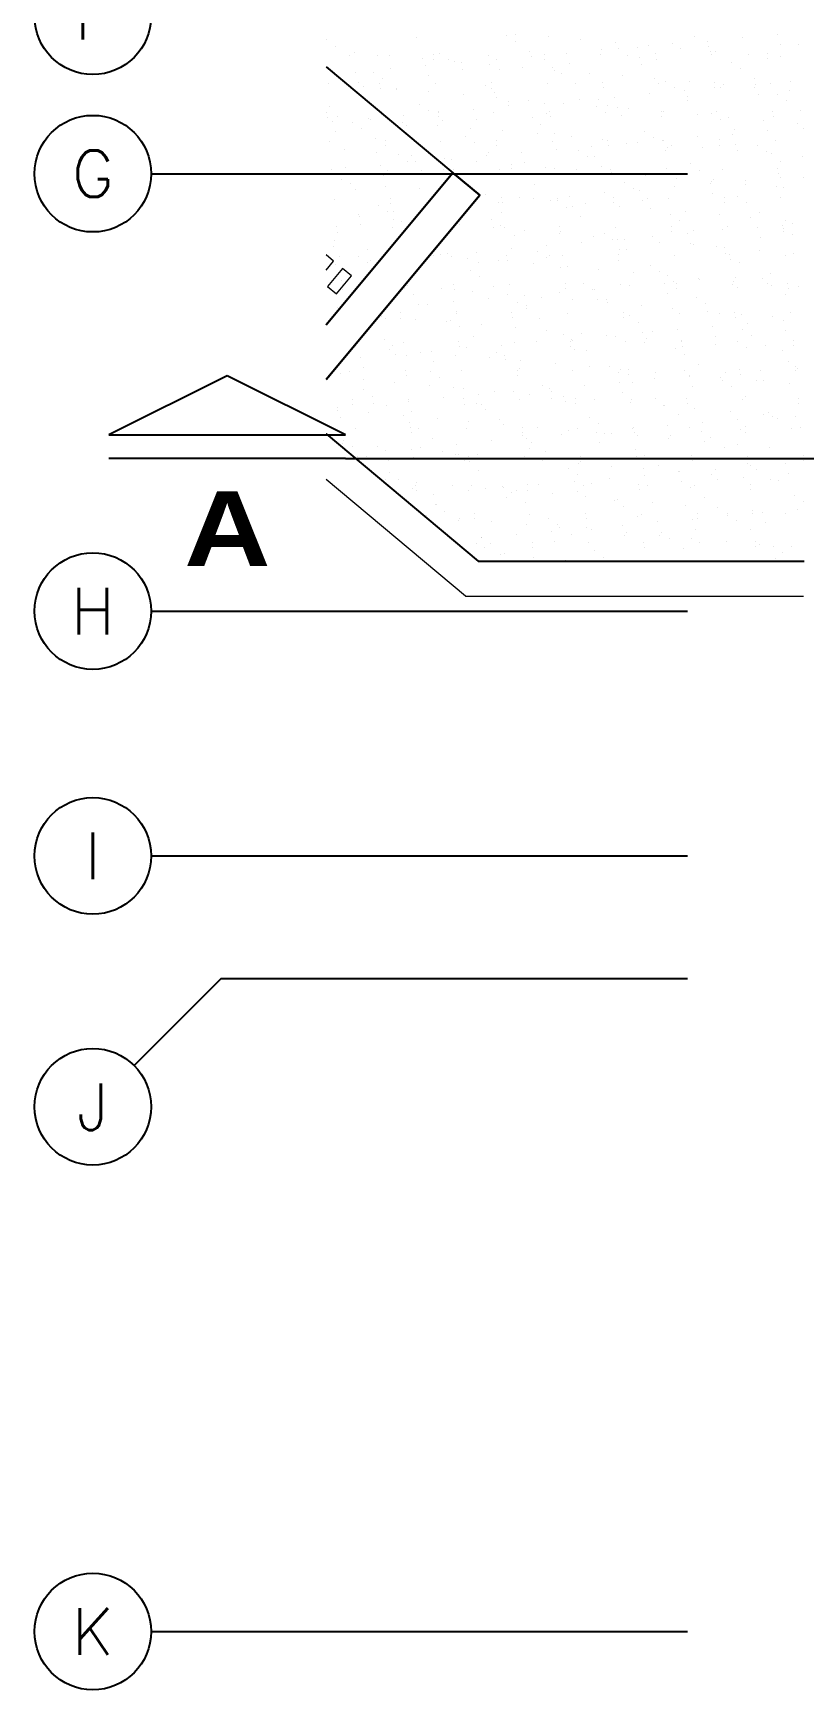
# Model space of a CAD drawing. Header units: millimetres. Extents: x 98 to 155, y -181 to 127.
# Drawn here: x 98.34 to 101.64, y 109.01 to 116.11 of the extents above; entities that cross this region are included whole.
import ezdxf
from ezdxf.enums import TextEntityAlignment as Align
from ezdxf.xclip import XClip

# ---------------------------------------------------------------- set-up
doc = ezdxf.new("R2010")
doc.units = ezdxf.units.MM
doc.header["$LTSCALE"] = 15
doc.header["$XCLIPFRAME"] = 2
for name, pattern in [('ACAD_ISO07W100', [3, 0, -3]), ('CENTER', [2, 1.25, -0.25, 0.25, -0.25]), ('HIDDEN', [0.375, 0.25, -0.125]), ('PHANTOM', [63.5, 31.75, -6.35, 6.35, -6.35, 6.35, -6.35]), ('PHANTOM2', [1.25, 0.625, -0.125, 0.125, -0.125, 0.125, -0.125])]:
    doc.linetypes.add(name, pattern=pattern)
doc.layers.get('0').update_dxf_attribs({"color": 250})
for name, color, linetype in [('A-CORTE', 250, 'CENTER'), ('A-EJES', 250, 'PHANTOM'), ('A-PROYECCIONES', 250, 'HIDDEN'), ('DLP_VERDE', 250, 'Continuous')]:
    doc.layers.add(name, color=color, linetype=linetype)
doc.layers.add('A-MURO ALTO', color=250, linetype='Continuous', lineweight=20)
doc.layers.add('A-MUROS', color=252, linetype='Continuous', lineweight=30)
doc.styles.add('R160-75', font='ariblk.ttf', dxfattribs={"height": 0.6})
doc.styles.add('R80', font='ARIALN.TTF', dxfattribs={"height": 2.03})
doc.styles.add('ROMANS', font='romans.shx', dxfattribs={"width": 0.8})

# ---------------------------------------------------------------- blocks, each defined once
blk = doc.blocks.new('A$C9f73720c')
at = {"layer": 'A-MURO ALTO'}
for p, q in [((29.7224, 138.1033, 0), (30.5589, 138.7456, 0)), ((29.8568, 138.0174, 0), (30.6502, 138.6266, 0)), ((31.1467, 138.3906, 0), (31.1072, 138.3599, 0)), ((31.1072, 138.3599, 0), (31.1685, 138.2809, 0)), ((31.208, 138.3116, 0), (31.1467, 138.3906, 0)), ((31.1862, 138.4213, 0), (31.2475, 138.3423, 0)), ((31.2475, 138.3423, 0), (31.287, 138.3729, 0)), ((31.1685, 138.2809, 0), (31.208, 138.3116, 0)), ((29.7224, 138.1033, 0), (29.4053, 136.6893, 0)), ((29.8568, 138.0174, 0), (29.5516, 136.6565, 0))]:
    blk.add_line(p, q, dxfattribs=at)
at = {"layer": 'A-MUROS'}
for p, q in [((31.3857, 137.6687, 0), (29.7487, 139.8008, 0)), ((29.9178, 139.827, 0), (31.5046, 137.76)), ((31.5046, 137.76, 0), (31.3857, 137.6687))]:
    blk.add_line(p, q, dxfattribs=at)
at = {"layer": 'A-PROYECCIONES'}
blk.add_line((33.8842, 139.5869), (31.5046, 137.76), dxfattribs=at)
at = {"layer": 'DLP_VERDE'}
for p, q in [((30.7692, 138.7179, 0), (31.5046, 137.76, 0)), ((30.6502, 138.6266, 0), (29.8568, 138.0175, 0)), ((31.3857, 137.6687, 0), (30.6502, 138.6266, 0)), ((29.8568, 138.0175, 0), (29.5512, 136.6544, 0)), ((31.5046, 137.76, 0), (31.3857, 137.6687, 0))]:
    blk.add_line(p, q, dxfattribs=at)
at = {"layer": 'DLP_VERDE', "linetype": 'Continuous'}
for p, q in [((30.4272, 138.4514), (30.4272, 138.4514)), ((30.4528, 138.4379), (30.4528, 138.4379)), ((30.4764, 138.4739), (30.4764, 138.4739)), ((30.4872, 138.4694), (30.4872, 138.4694)), ((30.5871, 138.4584), (30.5871, 138.4584)), ((30.6198, 138.4657), (30.6198, 138.4657)), ((30.6315, 138.4603), (30.6315, 138.4603)), ((30.7661, 138.4664), (30.7661, 138.4664)), ((30.399, 138.3886), (30.399, 138.3886)), ((30.407, 138.4247), (30.407, 138.4247)), ((30.526, 138.409), (30.526, 138.409)), ((30.63, 138.3953), (30.63, 138.3953)), ((30.6521, 138.3924), (30.6521, 138.3924)), ((30.77, 138.419), (30.77, 138.419)), ((30.771, 138.3767), (30.771, 138.3767)), ((31.0511, 138.3671), (31.0511, 138.3671)), ((30.2847, 138.3291), (30.2847, 138.3291)), ((30.3092, 138.3063), (30.3092, 138.3063)), ((30.3606, 138.2991), (30.3606, 138.2991)), ((30.405, 138.3011), (30.405, 138.3011)), ((30.4309, 138.3298), (30.4309, 138.3298)), ((30.5792, 138.3368), (30.5792, 138.3368)), ((30.6137, 138.3102), (30.6137, 138.3102)), ((30.6458, 138.3052), (30.6458, 138.3052)), ((30.6802, 138.3367), (30.6802, 138.3367)), ((30.7227, 138.3286), (30.7227, 138.3286)), ((30.7736, 138.3172), (30.7736, 138.3172)), ((30.818, 138.3191), (30.818, 138.3191)), ((30.869, 138.3293), (30.869, 138.3293)), ((31.1201, 138.3308), (31.1201, 138.3308)), ((31.1421, 138.3279), (31.1421, 138.3279)), ((31.1607, 138.3281), (31.1607, 138.3281)), ((31.1866, 138.3352), (31.1866, 138.3352)), ((31.231, 138.3371), (31.231, 138.3371)), ((31.2611, 138.3122), (31.2611, 138.3122)), ((31.307, 138.3287), (31.307, 138.3287)), ((31.3339, 138.3167), (31.3339, 138.3167)), ((31.3651, 138.2985), (31.3651, 138.2985)), ((31.3871, 138.2956), (31.3871, 138.2956)), ((30.2211, 138.2255), (30.2211, 138.2255)), ((30.2748, 138.2748), (30.2748, 138.2748)), ((30.592, 138.2559), (30.592, 138.2559)), ((31.2441, 138.2344), (31.2441, 138.2344)), ((31.5061, 138.28), (31.5061, 138.28)), ((31.5806, 138.2332), (31.5806, 138.2332)), ((31.6101, 138.2663), (31.6101, 138.2663)), ((31.615, 138.2647), (31.615, 138.2647)), ((31.6322, 138.2634), (31.6322, 138.2634)), ((31.7512, 138.2477), (31.7512, 138.2477)), ((31.8552, 138.234), (31.8552, 138.234)), ((31.8772, 138.2311), (31.8772, 138.2311)), ((30.0957, 138.1932), (30.0957, 138.1932)), ((30.2108, 138.2104), (30.2108, 138.2104)), ((30.2329, 138.2075), (30.2329, 138.2075)), ((30.244, 138.2002), (30.244, 138.2002)), ((30.3519, 138.1918), (30.3519, 138.1918)), ((30.3872, 138.151), (30.3872, 138.151)), ((30.3875, 138.192), (30.3875, 138.192)), ((30.4559, 138.1781), (30.4559, 138.1781)), ((30.4779, 138.1752), (30.4779, 138.1752)), ((30.5022, 138.1736), (30.5022, 138.1736)), ((30.5338, 138.1927), (30.5338, 138.1927)), ((30.5471, 138.158), (30.5471, 138.158)), ((30.5915, 138.1599), (30.5915, 138.1599)), ((30.5969, 138.1595), (30.5969, 138.1595)), ((30.6821, 138.1997), (30.6821, 138.1997)), ((30.7009, 138.1458), (30.7009, 138.1458)), ((30.8002, 138.169), (30.8002, 138.169)), ((30.8255, 138.1915), (30.8255, 138.1915)), ((30.8387, 138.1725), (30.8387, 138.1725)), ((30.8731, 138.204), (30.8731, 138.204)), ((30.9601, 138.176), (30.9601, 138.176)), ((30.9718, 138.1922), (30.9718, 138.1922)), ((31.2097, 138.2028), (31.2097, 138.2028)), ((31.2132, 138.1871), (31.2132, 138.1871)), ((31.2636, 138.191), (31.2636, 138.191)), ((31.3731, 138.194), (31.3731, 138.194)), ((31.4098, 138.1916), (31.4098, 138.1916)), ((31.4175, 138.196), (31.4175, 138.196)), ((31.5268, 138.184), (31.5268, 138.184)), ((31.5581, 138.1987), (31.5581, 138.1987)), ((31.6262, 138.2051), (31.6262, 138.2051)), ((31.7016, 138.1904), (31.7016, 138.1904)), ((31.7861, 138.2121), (31.7861, 138.2121)), ((31.8305, 138.214), (31.8305, 138.214)), ((31.8479, 138.1911), (31.8479, 138.1911)), ((31.8978, 138.2143), (31.8978, 138.2143)), ((31.9962, 138.1981), (31.9962, 138.1981)), ((32.1789, 138.1624), (32.1789, 138.1624)), ((30.0969, 138.1117), (30.0969, 138.1117)), ((30.1313, 138.1433), (30.1313, 138.1433)), ((30.1341, 138.1399), (30.1341, 138.1399)), ((30.1785, 138.1419), (30.1785, 138.1419)), ((30.4141, 138.0929), (30.4141, 138.0929)), ((30.4678, 138.1421), (30.4678, 138.1421)), ((30.7229, 138.1429), (30.7229, 138.1429)), ((30.785, 138.1232), (30.785, 138.1232)), ((30.8419, 138.1273), (30.8419, 138.1273)), ((30.9459, 138.1136), (30.9459, 138.1136)), ((30.968, 138.1107), (30.968, 138.1107)), ((31.4371, 138.1017), (31.4371, 138.1017)), ((31.7736, 138.1005), (31.7736, 138.1005)), ((31.808, 138.132), (31.808, 138.132)), ((32.017, 138.0728), (32.017, 138.0728)), ((32.0908, 138.0816), (32.0908, 138.0816)), ((32.1445, 138.1309), (32.1445, 138.1309)), ((29.9327, 138.0068), (29.9327, 138.0068)), ((30.0431, 138.0625), (30.0431, 138.0625)), ((30.0523, 138.0554), (30.0523, 138.0554)), ((30.1986, 138.0561), (30.1986, 138.0561)), ((30.3243, 138.0106), (30.3243, 138.0106)), ((30.3469, 138.0631), (30.3469, 138.0631)), ((30.4903, 138.0549), (30.4903, 138.0549)), ((30.5737, 138.0098), (30.5737, 138.0098)), ((30.6366, 138.0556), (30.6366, 138.0556)), ((30.6608, 138.0094), (30.6608, 138.0094)), ((30.6952, 138.0409), (30.6952, 138.0409)), ((30.7336, 138.0168), (30.7336, 138.0168)), ((30.778, 138.0187), (30.778, 138.0187)), ((30.7849, 138.0626), (30.7849, 138.0626)), ((30.9284, 138.0544), (30.9284, 138.0544)), ((30.9867, 138.0279), (30.9867, 138.0279)), ((31.0317, 138.0398), (31.0317, 138.0398)), ((31.0661, 138.0713), (31.0661, 138.0713)), ((31.0746, 138.0551), (31.0746, 138.0551)), ((31.332, 138.0628), (31.332, 138.0628)), ((31.3489, 138.0209), (31.3489, 138.0209)), ((31.3664, 138.0539), (31.3664, 138.0539)), ((31.3997, 138.0459), (31.3997, 138.0459)), ((31.4026, 138.0701), (31.4026, 138.0701)), ((31.436, 138.0491), (31.436, 138.0491)), ((31.458, 138.0462), (31.458, 138.0462)), ((31.5127, 138.0545), (31.5127, 138.0545)), ((31.5596, 138.0529), (31.5596, 138.0529)), ((31.577, 138.0305), (31.577, 138.0305)), ((31.604, 138.0548), (31.604, 138.0548)), ((31.661, 138.0616), (31.661, 138.0616)), ((31.681, 138.0168), (31.681, 138.0168)), ((31.703, 138.0139), (31.703, 138.0139)), ((31.7198, 138.0513), (31.7198, 138.0513)), ((31.8044, 138.0533), (31.8044, 138.0533)), ((31.8127, 138.0639), (31.8127, 138.0639)), ((31.9507, 138.054), (31.9507, 138.054)), ((31.9726, 138.0709), (31.9726, 138.0709)), ((32.099, 138.061), (32.099, 138.061)), ((29.9076, 137.9807), (29.9076, 137.9807)), ((29.9189, 137.9487), (29.9189, 137.9487)), ((29.952, 137.9827), (29.952, 137.9827)), ((29.9533, 137.9802), (29.9533, 137.9802)), ((30.0367, 137.9932), (30.0367, 137.9932)), ((30.0587, 137.9903), (30.0587, 137.9903)), ((30.1607, 137.9918), (30.1607, 137.9918)), ((30.1777, 137.9746), (30.1777, 137.9746)), ((30.2817, 137.9609), (30.2817, 137.9609)), ((30.2899, 137.979), (30.2899, 137.979)), ((30.3037, 137.958), (30.3037, 137.958)), ((30.3206, 137.9988), (30.3206, 137.9988)), ((30.365, 138.0007), (30.365, 138.0007)), ((30.4227, 137.9423), (30.4227, 137.9423)), ((30.607, 137.9602), (30.607, 137.9602)), ((30.978, 137.9905), (30.978, 137.9905)), ((31.5956, 137.9374), (31.5956, 137.9374)), ((31.63, 137.969), (31.63, 137.969)), ((31.822, 137.9982), (31.822, 137.9982)), ((31.926, 137.9845), (31.926, 137.9845)), ((31.9481, 137.9816), (31.9481, 137.9816)), ((31.9665, 137.9678), (31.9665, 137.9678)), ((32.001, 137.9993), (32.001, 137.9993)), ((32.0671, 137.966), (32.0671, 137.966)), ((29.8634, 137.9195), (29.8634, 137.9195)), ((29.8652, 137.8994), (29.8652, 137.8994)), ((30.0117, 137.9266), (30.0117, 137.9266)), ((30.1551, 137.9183), (30.1551, 137.9183)), ((30.2361, 137.9298), (30.2361, 137.9298)), ((30.3014, 137.919), (30.3014, 137.919)), ((30.4497, 137.926), (30.4497, 137.926)), ((30.5172, 137.8779), (30.5172, 137.8779)), ((30.5267, 137.9286), (30.5267, 137.9286)), ((30.5488, 137.9257), (30.5488, 137.9257)), ((30.5932, 137.9178), (30.5932, 137.9178)), ((30.6678, 137.9101), (30.6678, 137.9101)), ((30.7394, 137.9185), (30.7394, 137.9185)), ((30.7602, 137.8686), (30.7602, 137.8686)), ((30.7718, 137.8964), (30.7718, 137.8964)), ((30.7938, 137.8935), (30.7938, 137.8935)), ((30.8538, 137.8767), (30.8538, 137.8767)), ((30.8877, 137.9255), (30.8877, 137.9255)), ((30.8882, 137.9082), (30.8882, 137.9082)), ((30.9128, 137.8778), (30.9128, 137.8778)), ((30.9201, 137.8756), (30.9201, 137.8756)), ((30.9645, 137.8776), (30.9645, 137.8776)), ((31.0168, 137.8641), (31.0168, 137.8641)), ((31.0312, 137.9173), (31.0312, 137.9173)), ((31.0388, 137.8612), (31.0388, 137.8612)), ((31.1732, 137.8867), (31.1732, 137.8867)), ((31.1775, 137.9179), (31.1775, 137.9179)), ((31.4692, 137.9168), (31.4692, 137.9168)), ((31.5419, 137.8882), (31.5419, 137.8882)), ((31.5862, 137.9047), (31.5862, 137.9047)), ((31.6155, 137.9174), (31.6155, 137.9174)), ((31.7461, 137.9117), (31.7461, 137.9117)), ((31.7638, 137.9245), (31.7638, 137.9245)), ((31.7905, 137.9136), (31.7905, 137.9136)), ((31.9073, 137.9162), (31.9073, 137.9162)), ((31.9128, 137.9186), (31.9128, 137.9186)), ((31.9992, 137.9227), (31.9992, 137.9227)), ((32.0535, 137.9169), (32.0535, 137.9169)), ((29.9342, 137.8326), (29.9342, 137.8326)), ((30.0941, 137.8396), (30.0941, 137.8396)), ((30.1119, 137.816), (30.1119, 137.816)), ((30.1145, 137.7895), (30.1145, 137.7895)), ((30.1385, 137.8415), (30.1385, 137.8415)), ((30.1463, 137.8475), (30.1463, 137.8475)), ((30.3472, 137.8506), (30.3472, 137.8506)), ((30.4291, 137.7971), (30.4291, 137.7971)), ((30.4828, 137.8463), (30.4828, 137.8463)), ((30.5071, 137.8576), (30.5071, 137.8576)), ((30.5515, 137.8595), (30.5515, 137.8595)), ((30.5525, 137.7889), (30.5525, 137.7889)), ((30.8, 137.8275), (30.8, 137.8275)), ((31.1578, 137.8456), (31.1578, 137.8456)), ((31.1709, 137.8578), (31.1709, 137.8578)), ((31.5068, 137.7996), (31.5068, 137.7996)), ((31.5289, 137.7967), (31.5289, 137.7967)), ((31.7886, 137.8047), (31.7886, 137.8047)), ((31.823, 137.8363), (31.823, 137.8363)), ((29.8199, 137.7818), (29.8199, 137.7818)), ((29.8625, 137.776), (29.8625, 137.776)), ((29.8845, 137.7731), (29.8845, 137.7731)), ((29.9662, 137.7824), (29.9662, 137.7824)), ((30.0035, 137.7574), (30.0035, 137.7574)), ((30.0582, 137.7667), (30.0582, 137.7667)), ((30.1075, 137.7437), (30.1075, 137.7437)), ((30.1296, 137.7408), (30.1296, 137.7408)), ((30.2486, 137.7251), (30.2486, 137.7251)), ((30.258, 137.7812), (30.258, 137.7812)), ((30.4042, 137.7819), (30.4042, 137.7819)), ((30.696, 137.7807), (30.696, 137.7807)), ((30.7102, 137.7452), (30.7102, 137.7452)), ((30.738, 137.7184), (30.738, 137.7184)), ((30.8423, 137.7814), (30.8423, 137.7814)), ((30.9467, 137.7275), (30.9467, 137.7275)), ((30.9906, 137.7884), (30.9906, 137.7884)), ((31.0467, 137.744), (31.0467, 137.744)), ((31.0811, 137.7755), (31.0811, 137.7755)), ((31.1066, 137.7345), (31.1066, 137.7345)), ((31.134, 137.7802), (31.134, 137.7802)), ((31.151, 137.7364), (31.151, 137.7364)), ((31.2803, 137.7808), (31.2803, 137.7808)), ((31.5196, 137.7525), (31.5196, 137.7525)), ((31.564, 137.7544), (31.564, 137.7544)), ((31.5721, 137.7796), (31.5721, 137.7796)), ((31.6479, 137.781), (31.6479, 137.781)), ((31.7183, 137.7803), (31.7183, 137.7803)), ((31.7348, 137.7555), (31.7348, 137.7555)), ((31.7519, 137.7673), (31.7519, 137.7673)), ((31.7727, 137.7635), (31.7727, 137.7635)), ((31.7739, 137.7644), (31.7739, 137.7644)), ((31.8666, 137.7873), (31.8666, 137.7873)), ((31.8929, 137.7488), (31.8929, 137.7488)), ((31.9326, 137.7705), (31.9326, 137.7705)), ((31.977, 137.7725), (31.977, 137.7725)), ((31.9969, 137.7351), (31.9969, 137.7351)), ((32.0101, 137.7791), (32.0101, 137.7791)), ((32.0189, 137.7322), (32.0189, 137.7322)), ((32.1058, 137.7859), (32.1058, 137.7859)), ((29.7793, 137.6529), (29.7793, 137.6529)), ((29.8676, 137.6804), (29.8676, 137.6804)), ((29.912, 137.6823), (29.912, 137.6823)), ((29.934, 137.6529), (29.934, 137.6529)), ((29.9684, 137.6844), (29.9684, 137.6844)), ((30.1207, 137.6914), (30.1207, 137.6914)), ((30.2173, 137.6524), (30.2173, 137.6524)), ((30.2806, 137.6984), (30.2806, 137.6984)), ((30.3049, 137.6833), (30.3049, 137.6833)), ((30.325, 137.7003), (30.325, 137.7003)), ((30.3393, 137.7148), (30.3393, 137.7148)), ((30.3526, 137.7114), (30.3526, 137.7114)), ((30.3746, 137.7085), (30.3746, 137.7085)), ((30.4936, 137.6929), (30.4936, 137.6929)), ((30.5337, 137.7094), (30.5337, 137.7094)), ((30.5976, 137.6792), (30.5976, 137.6792)), ((30.6196, 137.6763), (30.6196, 137.6763)), ((30.6221, 137.6644), (30.6221, 137.6644)), ((30.6554, 137.6518), (30.6554, 137.6518)), ((30.6758, 137.7136), (30.6758, 137.7136)), ((30.6936, 137.7164), (30.6936, 137.7164)), ((30.7386, 137.6606), (30.7386, 137.6606)), ((30.8426, 137.6469), (30.8426, 137.6469)), ((30.993, 137.6948), (30.993, 137.6948)), ((31.0934, 137.6513), (31.0934, 137.6513)), ((31.5314, 137.6508), (31.5314, 137.6508)), ((31.6451, 137.6732), (31.6451, 137.6732)), ((31.9695, 137.6502), (31.9695, 137.6502)), ((31.9816, 137.6721), (31.9816, 137.6721)), ((32.016, 137.7036), (32.016, 137.7036)), ((29.8802, 137.6037), (29.8802, 137.6037)), ((29.9228, 137.6447), (29.9228, 137.6447)), ((30.0691, 137.6453), (30.0691, 137.6453)), ((30.2511, 137.634), (30.2511, 137.634)), ((30.3608, 137.6441), (30.3608, 137.6441)), ((30.5071, 137.6448), (30.5071, 137.6448)), ((30.5323, 137.5821), (30.5323, 137.5821)), ((30.7988, 137.6436), (30.7988, 137.6436)), ((30.8647, 137.644), (30.8647, 137.644)), ((30.8688, 137.581), (30.8688, 137.581)), ((30.9032, 137.6125), (30.9032, 137.6125)), ((30.9245, 137.5772), (30.9245, 137.5772)), ((30.9451, 137.6443), (30.9451, 137.6443)), ((30.9836, 137.6284), (30.9836, 137.6284)), ((31.0877, 137.6147), (31.0877, 137.6147)), ((31.1097, 137.6118), (31.1097, 137.6118)), ((31.1332, 137.5863), (31.1332, 137.5863)), ((31.2287, 137.5961), (31.2287, 137.5961)), ((31.2369, 137.6431), (31.2369, 137.6431)), ((31.2397, 137.6113), (31.2397, 137.6113)), ((31.2741, 137.6429), (31.2741, 137.6429)), ((31.2931, 137.5933), (31.2931, 137.5933)), ((31.3327, 137.5824), (31.3327, 137.5824)), ((31.3375, 137.5952), (31.3375, 137.5952)), ((31.3547, 137.5795), (31.3547, 137.5795)), ((31.3832, 137.6437), (31.3832, 137.6437)), ((31.5462, 137.6043), (31.5462, 137.6043)), ((31.5569, 137.5924), (31.5569, 137.5924)), ((31.6106, 137.6417), (31.6106, 137.6417)), ((31.6749, 137.6425), (31.6749, 137.6425)), ((31.7061, 137.6113), (31.7061, 137.6113)), ((31.7505, 137.6133), (31.7505, 137.6133)), ((31.8212, 137.6432), (31.8212, 137.6432)), ((31.9278, 137.6228), (31.9278, 137.6228)), ((31.9592, 137.6224), (31.9592, 137.6224)), ((29.7904, 137.5214), (29.7904, 137.5214)), ((29.8294, 137.5402), (29.8294, 137.5402)), ((29.8821, 137.5158), (29.8821, 137.5158)), ((29.8942, 137.5322), (29.8942, 137.5322)), ((29.9334, 137.5265), (29.9334, 137.5265)), ((29.9554, 137.5236), (29.9554, 137.5236)), ((30.0256, 137.5075), (30.0256, 137.5075)), ((30.0541, 137.5392), (30.0541, 137.5392)), ((30.0744, 137.5079), (30.0744, 137.5079)), ((30.0985, 137.5411), (30.0985, 137.5411)), ((30.1269, 137.5202), (30.1269, 137.5202)), ((30.1613, 137.5518), (30.1613, 137.5518)), ((30.1719, 137.5082), (30.1719, 137.5082)), ((30.3072, 137.5502), (30.3072, 137.5502)), ((30.3202, 137.5153), (30.3202, 137.5153)), ((30.4636, 137.507), (30.4636, 137.507)), ((30.4671, 137.5572), (30.4671, 137.5572)), ((30.4979, 137.5506), (30.4979, 137.5506)), ((30.5115, 137.5592), (30.5115, 137.5592)), ((30.6099, 137.5077), (30.6099, 137.5077)), ((30.7202, 137.5683), (30.7202, 137.5683)), ((30.7582, 137.5147), (30.7582, 137.5147)), ((30.815, 137.5317), (30.815, 137.5317)), ((30.8801, 137.5752), (30.8801, 137.5752)), ((30.9017, 137.5065), (30.9017, 137.5065)), ((31.048, 137.5072), (31.048, 137.5072)), ((31.186, 137.5621), (31.186, 137.5621)), ((31.1962, 137.5142), (31.1962, 137.5142)), ((31.3397, 137.506), (31.3397, 137.506)), ((31.4671, 137.5102), (31.4671, 137.5102)), ((31.4737, 137.5638), (31.4737, 137.5638)), ((31.486, 137.5066), (31.486, 137.5066)), ((31.5777, 137.5501), (31.5777, 137.5501)), ((31.5997, 137.5472), (31.5997, 137.5472)), ((31.6343, 137.5137), (31.6343, 137.5137)), ((31.7187, 137.5316), (31.7187, 137.5316)), ((31.7777, 137.5054), (31.7777, 137.5054)), ((31.8036, 137.509), (31.8036, 137.509)), ((31.8227, 137.5179), (31.8227, 137.5179)), ((31.838, 137.5405), (31.838, 137.5405)), ((31.8448, 137.515), (31.8448, 137.515)), ((31.924, 137.5061), (31.924, 137.5061)), ((29.756, 137.4899), (29.756, 137.4899)), ((30.0732, 137.471), (30.0732, 137.471)), ((30.1784, 137.4942), (30.1784, 137.4942)), ((30.2004, 137.4913), (30.2004, 137.4913)), ((30.3194, 137.4757), (30.3194, 137.4757)), ((30.4234, 137.462), (30.4234, 137.462)), ((30.4441, 137.5013), (30.4441, 137.5013)), ((30.4455, 137.4591), (30.4455, 137.4591)), ((30.5645, 137.4434), (30.5645, 137.4434)), ((30.7252, 137.4494), (30.7252, 137.4494)), ((31.0618, 137.4483), (31.0618, 137.4483)), ((31.0666, 137.4341), (31.0666, 137.4341)), ((31.0962, 137.4798), (31.0962, 137.4798)), ((31.111, 137.436), (31.111, 137.436)), ((31.3197, 137.4451), (31.3197, 137.4451)), ((31.4327, 137.4786), (31.4327, 137.4786)), ((31.4796, 137.4521), (31.4796, 137.4521)), ((31.524, 137.454), (31.524, 137.454)), ((31.7327, 137.4632), (31.7327, 137.4632)), ((31.7499, 137.4597), (31.7499, 137.4597)), ((31.8926, 137.4701), (31.8926, 137.4701)), ((31.937, 137.4721), (31.937, 137.4721)), ((31.9638, 137.4993), (31.9638, 137.4993)), ((29.8276, 137.38), (29.8276, 137.38)), ((29.8367, 137.3716), (29.8367, 137.3716)), ((29.872, 137.3819), (29.872, 137.3819)), ((29.9834, 137.3887), (29.9834, 137.3887)), ((29.985, 137.3787), (29.985, 137.3787)), ((30.0807, 137.391), (30.0807, 137.391)), ((30.1284, 137.3704), (30.1284, 137.3704)), ((30.2406, 137.398), (30.2406, 137.398)), ((30.2747, 137.3711), (30.2747, 137.3711)), ((30.285, 137.4), (30.285, 137.4)), ((30.3199, 137.3875), (30.3199, 137.3875)), ((30.3543, 137.4191), (30.3543, 137.4191)), ((30.423, 137.3781), (30.423, 137.3781)), ((30.4937, 137.4091), (30.4937, 137.4091)), ((30.5665, 137.3699), (30.5665, 137.3699)), ((30.6371, 137.3686), (30.6371, 137.3686)), ((30.6536, 137.416), (30.6536, 137.416)), ((30.6685, 137.4297), (30.6685, 137.4297)), ((30.6905, 137.4268), (30.6905, 137.4268)), ((30.6908, 137.4179), (30.6908, 137.4179)), ((30.698, 137.418), (30.698, 137.418)), ((30.7128, 137.3706), (30.7128, 137.3706)), ((30.8095, 137.4112), (30.8095, 137.4112)), ((30.861, 137.3776), (30.861, 137.3776)), ((30.9067, 137.4271), (30.9067, 137.4271)), ((30.9135, 137.3975), (30.9135, 137.3975)), ((30.9355, 137.3946), (30.9355, 137.3946)), ((31.0045, 137.3694), (31.0045, 137.3694)), ((31.008, 137.399), (31.008, 137.399)), ((31.0545, 137.3789), (31.0545, 137.3789)), ((31.1508, 137.3701), (31.1508, 137.3701)), ((31.1585, 137.3652), (31.1585, 137.3652)), ((31.2991, 137.3771), (31.2991, 137.3771)), ((31.3789, 137.4294), (31.3789, 137.4294)), ((31.4426, 137.3689), (31.4426, 137.3689)), ((31.5888, 137.3695), (31.5888, 137.3695)), ((31.6601, 137.3775), (31.6601, 137.3775)), ((31.7371, 137.3766), (31.7371, 137.3766)), ((31.8806, 137.3683), (31.8806, 137.3683)), ((31.9966, 137.3763), (31.9966, 137.3763)), ((32.0269, 137.369), (32.0269, 137.369)), ((32.031, 137.4078), (32.031, 137.4078)), ((29.7592, 137.3093), (29.7592, 137.3093)), ((29.7813, 137.3064), (29.7813, 137.3064)), ((29.8952, 137.3079), (29.8952, 137.3079)), ((29.949, 137.3572), (29.949, 137.3572)), ((30.2662, 137.3383), (30.2662, 137.3383)), ((30.9182, 137.3167), (30.9182, 137.3167)), ((31.1806, 137.3623), (31.1806, 137.3623)), ((31.2531, 137.2929), (31.2531, 137.2929)), ((31.2547, 137.3156), (31.2547, 137.3156)), ((31.2891, 137.3471), (31.2891, 137.3471)), ((31.2975, 137.2948), (31.2975, 137.2948)), ((31.2995, 137.3466), (31.2995, 137.3466)), ((31.4035, 137.3329), (31.4035, 137.3329)), ((31.4256, 137.33), (31.4256, 137.33)), ((31.5062, 137.304), (31.5062, 137.304)), ((31.5446, 137.3144), (31.5446, 137.3144)), ((31.5719, 137.2967), (31.5719, 137.2967)), ((31.6257, 137.3459), (31.6257, 137.3459)), ((31.6486, 137.3007), (31.6486, 137.3007)), ((31.6661, 137.3109), (31.6661, 137.3109)), ((31.6706, 137.2978), (31.6706, 137.2978)), ((31.7105, 137.3129), (31.7105, 137.3129)), ((31.9192, 137.322), (31.9192, 137.322)), ((31.9428, 137.327), (31.9428, 137.327)), ((29.7933, 137.2339), (29.7933, 137.2339)), ((29.8054, 137.2256), (29.8054, 137.2256)), ((29.8542, 137.2318), (29.8542, 137.2318)), ((29.9002, 137.2907), (29.9002, 137.2907)), ((29.9395, 137.2345), (29.9395, 137.2345)), ((30.0042, 137.277), (30.0042, 137.277)), ((30.0141, 137.2388), (30.0141, 137.2388)), ((30.0263, 137.2741), (30.0263, 137.2741)), ((30.0585, 137.2407), (30.0585, 137.2407)), ((30.0878, 137.2416), (30.0878, 137.2416)), ((30.142, 137.2245), (30.142, 137.2245)), ((30.1453, 137.2585), (30.1453, 137.2585)), ((30.1764, 137.256), (30.1764, 137.256)), ((30.2313, 137.2333), (30.2313, 137.2333)), ((30.2493, 137.2448), (30.2493, 137.2448)), ((30.2672, 137.2499), (30.2672, 137.2499)), ((30.2713, 137.2419), (30.2713, 137.2419)), ((30.3776, 137.234), (30.3776, 137.234)), ((30.3903, 137.2262), (30.3903, 137.2262)), ((30.4271, 137.2568), (30.4271, 137.2568)), ((30.4715, 137.2588), (30.4715, 137.2588)), ((30.5129, 137.2548), (30.5129, 137.2548)), ((30.5258, 137.241), (30.5258, 137.241)), ((30.5473, 137.2864), (30.5473, 137.2864)), ((30.6693, 137.2328), (30.6693, 137.2328)), ((30.6802, 137.2679), (30.6802, 137.2679)), ((30.8156, 137.2335), (30.8156, 137.2335)), ((30.8301, 137.2359), (30.8301, 137.2359)), ((30.8401, 137.2749), (30.8401, 137.2749)), ((30.8838, 137.2852), (30.8838, 137.2852)), ((30.8845, 137.2768), (30.8845, 137.2768)), ((30.9639, 137.2405), (30.9639, 137.2405)), ((31.0932, 137.2859), (31.0932, 137.2859)), ((31.1074, 137.2323), (31.1074, 137.2323)), ((31.201, 137.2663), (31.201, 137.2663)), ((31.2536, 137.233), (31.2536, 137.233)), ((31.4019, 137.24), (31.4019, 137.24)), ((31.5454, 137.2318), (31.5454, 137.2318)), ((31.6917, 137.2324), (31.6917, 137.2324)), ((31.7896, 137.2821), (31.7896, 137.2821)), ((31.84, 137.2395), (31.84, 137.2395)), ((31.8531, 137.2448), (31.8531, 137.2448)), ((31.8936, 137.2684), (31.8936, 137.2684)), ((31.9156, 137.2655), (31.9156, 137.2655)), ((31.9834, 137.2312), (31.9834, 137.2312)), ((29.771, 137.1941), (29.771, 137.1941)), ((30.0882, 137.1752), (30.0882, 137.1752)), ((30.4591, 137.2056), (30.4591, 137.2056)), ((30.4943, 137.2125), (30.4943, 137.2125)), ((30.5163, 137.2096), (30.5163, 137.2096)), ((30.6353, 137.194), (30.6353, 137.194)), ((30.7393, 137.1803), (30.7393, 137.1803)), ((30.7403, 137.1537), (30.7403, 137.1537)), ((30.7614, 137.1774), (30.7614, 137.1774)), ((30.8804, 137.1617), (30.8804, 137.1617)), ((31.0768, 137.1525), (31.0768, 137.1525)), ((31.1112, 137.184), (31.1112, 137.184)), ((31.4396, 137.1517), (31.4396, 137.1517)), ((31.4477, 137.1829), (31.4477, 137.1829)), ((31.4821, 137.2144), (31.4821, 137.2144)), ((31.484, 137.1537), (31.484, 137.1537)), ((31.6927, 137.1628), (31.6927, 137.1628)), ((31.7649, 137.164), (31.7649, 137.164)), ((31.8186, 137.2132), (31.8186, 137.2132)), ((31.8526, 137.1698), (31.8526, 137.1698)), ((31.897, 137.1717), (31.897, 137.1717)), ((29.7173, 137.1448), (29.7173, 137.1448)), ((29.7526, 137.105), (29.7526, 137.105)), ((29.7876, 137.0796), (29.7876, 137.0796)), ((29.832, 137.0815), (29.832, 137.0815)), ((29.8961, 137.0968), (29.8961, 137.0968)), ((29.9984, 137.0929), (29.9984, 137.0929)), ((30.0407, 137.0907), (30.0407, 137.0907)), ((30.0424, 137.0974), (30.0424, 137.0974)), ((30.1907, 137.1045), (30.1907, 137.1045)), ((30.2006, 137.0976), (30.2006, 137.0976)), ((30.245, 137.0996), (30.245, 137.0996)), ((30.3341, 137.0962), (30.3341, 137.0962)), ((30.3349, 137.0918), (30.3349, 137.0918)), ((30.3693, 137.1233), (30.3693, 137.1233)), ((30.4537, 137.1087), (30.4537, 137.1087)), ((30.4804, 137.0969), (30.4804, 137.0969)), ((30.6136, 137.1157), (30.6136, 137.1157)), ((30.6287, 137.1039), (30.6287, 137.1039)), ((30.658, 137.1176), (30.658, 137.1176)), ((30.7059, 137.1221), (30.7059, 137.1221)), ((30.7722, 137.0957), (30.7722, 137.0957)), ((30.8667, 137.1267), (30.8667, 137.1267)), ((30.9184, 137.0964), (30.9184, 137.0964)), ((30.9844, 137.148), (30.9844, 137.148)), ((31.0064, 137.1451), (31.0064, 137.1451)), ((31.023, 137.1032), (31.023, 137.1032)), ((31.0266, 137.1337), (31.0266, 137.1337)), ((31.0667, 137.1034), (31.0667, 137.1034)), ((31.071, 137.1356), (31.071, 137.1356)), ((31.1254, 137.1294), (31.1254, 137.1294)), ((31.2102, 137.0952), (31.2102, 137.0952)), ((31.2294, 137.1157), (31.2294, 137.1157)), ((31.2514, 137.1128), (31.2514, 137.1128)), ((31.2797, 137.1447), (31.2797, 137.1447)), ((31.3565, 137.0959), (31.3565, 137.0959)), ((31.3704, 137.0972), (31.3704, 137.0972)), ((31.394, 137.1336), (31.394, 137.1336)), ((31.4744, 137.0835), (31.4744, 137.0835)), ((31.4964, 137.0806), (31.4964, 137.0806)), ((31.5048, 137.1029), (31.5048, 137.1029)), ((31.6482, 137.0947), (31.6482, 137.0947)), ((31.6751, 137.0817), (31.6751, 137.0817)), ((31.7945, 137.0953), (31.7945, 137.0953)), ((31.9428, 137.1024), (31.9428, 137.1024)), ((29.7261, 137.0735), (29.7261, 137.0735)), ((29.8301, 137.0598), (29.8301, 137.0598)), ((29.8521, 137.0569), (29.8521, 137.0569)), ((29.9103, 137.0121), (29.9103, 137.0121)), ((29.964, 137.0614), (29.964, 137.0614)), ((29.9711, 137.0413), (29.9711, 137.0413)), ((30.0751, 137.0276), (30.0751, 137.0276)), ((30.0971, 137.0247), (30.0971, 137.0247)), ((30.2161, 137.009), (30.2161, 137.009)), ((30.2812, 137.0425), (30.2812, 137.0425)), ((30.6521, 137.0729), (30.6521, 137.0729)), ((30.9332, 137.021), (30.9332, 137.021)), ((31.2698, 137.0198), (31.2698, 137.0198)), ((31.3042, 137.0513), (31.3042, 137.0513)), ((31.6154, 137.0649), (31.6154, 137.0649)), ((31.6261, 137.0106), (31.6261, 137.0106)), ((31.6407, 137.0502), (31.6407, 137.0502)), ((31.6705, 137.0125), (31.6705, 137.0125)), ((31.7194, 137.0512), (31.7194, 137.0512)), ((31.7415, 137.0483), (31.7415, 137.0483)), ((31.8605, 137.0327), (31.8605, 137.0327)), ((31.8792, 137.0216), (31.8792, 137.0216)), ((29.7072, 136.9609), (29.7072, 136.9609)), ((29.8555, 136.9679), (29.8555, 136.9679)), ((29.9741, 136.9384), (29.9741, 136.9384)), ((29.9989, 136.9597), (29.9989, 136.9597)), ((30.0185, 136.9404), (30.0185, 136.9404)), ((30.1452, 136.9603), (30.1452, 136.9603)), ((30.1914, 136.9602), (30.1914, 136.9602)), ((30.2272, 136.9495), (30.2272, 136.9495)), ((30.2935, 136.9674), (30.2935, 136.9674)), ((30.3201, 136.9953), (30.3201, 136.9953)), ((30.3422, 136.9924), (30.3422, 136.9924)), ((30.3871, 136.9565), (30.3871, 136.9565)), ((30.4315, 136.9584), (30.4315, 136.9584)), ((30.437, 136.9591), (30.437, 136.9591)), ((30.4612, 136.9768), (30.4612, 136.9768)), ((30.5279, 136.9591), (30.5279, 136.9591)), ((30.5623, 136.9906), (30.5623, 136.9906)), ((30.5652, 136.9631), (30.5652, 136.9631)), ((30.5832, 136.9598), (30.5832, 136.9598)), ((30.5872, 136.9602), (30.5872, 136.9602)), ((30.6402, 136.9675), (30.6402, 136.9675)), ((30.7062, 136.9445), (30.7062, 136.9445)), ((30.7315, 136.9668), (30.7315, 136.9668)), ((30.8001, 136.9745), (30.8001, 136.9745)), ((30.8445, 136.9764), (30.8445, 136.9764)), ((30.8451, 136.9402), (30.8451, 136.9402)), ((30.875, 136.9586), (30.875, 136.9586)), ((30.8988, 136.9894), (30.8988, 136.9894)), ((31.0213, 136.9593), (31.0213, 136.9593)), ((31.0532, 136.9855), (31.0532, 136.9855)), ((31.1696, 136.9663), (31.1696, 136.9663)), ((31.2131, 136.9925), (31.2131, 136.9925)), ((31.216, 136.9706), (31.216, 136.9706)), ((31.2575, 136.9945), (31.2575, 136.9945)), ((31.313, 136.9581), (31.313, 136.9581)), ((31.4593, 136.9587), (31.4593, 136.9587)), ((31.4662, 137.0036), (31.4662, 137.0036)), ((31.5869, 137.0009), (31.5869, 137.0009)), ((31.6076, 136.9658), (31.6076, 136.9658)), ((31.7511, 136.9575), (31.7511, 136.9575)), ((31.8681, 136.949), (31.8681, 136.949)), ((31.8973, 136.9582), (31.8973, 136.9582)), ((29.7861, 136.8983), (29.7861, 136.8983)), ((29.8143, 136.9314), (29.8143, 136.9314)), ((29.8205, 136.9299), (29.8205, 136.9299)), ((30.1032, 136.8795), (30.1032, 136.8795)), ((30.157, 136.9287), (30.157, 136.9287)), ((30.4742, 136.9098), (30.4742, 136.9098)), ((30.8102, 136.9308), (30.8102, 136.9308)), ((30.8322, 136.9279), (30.8322, 136.9279)), ((30.9512, 136.9122), (30.9512, 136.9122)), ((31.0552, 136.8985), (31.0552, 136.8985)), ((31.0773, 136.8956), (31.0773, 136.8956)), ((31.1262, 136.8883), (31.1262, 136.8883)), ((31.1962, 136.88), (31.1962, 136.88)), ((31.3003, 136.8663), (31.3003, 136.8663)), ((31.4627, 136.8871), (31.4627, 136.8871)), ((31.4971, 136.9186), (31.4971, 136.9186)), ((31.7799, 136.8682), (31.7799, 136.8682)), ((31.8126, 136.8694), (31.8126, 136.8694)), ((31.8337, 136.9175), (31.8337, 136.9175)), ((31.857, 136.8713), (31.857, 136.8713)), ((29.6559, 136.8426), (29.6559, 136.8426)), ((29.6637, 136.8231), (29.6637, 136.8231)), ((29.678, 136.8397), (29.678, 136.8397)), ((29.7323, 136.8491), (29.7323, 136.8491)), ((29.7969, 136.8241), (29.7969, 136.8241)), ((29.81, 136.8238), (29.81, 136.8238)), ((29.901, 136.8104), (29.901, 136.8104)), ((29.923, 136.8075), (29.923, 136.8075)), ((29.9583, 136.8308), (29.9583, 136.8308)), ((30.0134, 136.7972), (30.0134, 136.7972)), ((30.1018, 136.8226), (30.1018, 136.8226)), ((30.1606, 136.7973), (30.1606, 136.7973)), ((30.205, 136.7992), (30.205, 136.7992)), ((30.248, 136.8232), (30.248, 136.8232)), ((30.35, 136.796), (30.35, 136.796)), ((30.3844, 136.8275), (30.3844, 136.8275)), ((30.3963, 136.8303), (30.3963, 136.8303)), ((30.4137, 136.8083), (30.4137, 136.8083)), ((30.5398, 136.822), (30.5398, 136.822)), ((30.5736, 136.8153), (30.5736, 136.8153)), ((30.618, 136.8172), (30.618, 136.8172)), ((30.6861, 136.8227), (30.6861, 136.8227)), ((30.7209, 136.8264), (30.7209, 136.8264)), ((30.7553, 136.8579), (30.7553, 136.8579)), ((30.8267, 136.8263), (30.8267, 136.8263)), ((30.8344, 136.8297), (30.8344, 136.8297)), ((30.9778, 136.8215), (30.9778, 136.8215)), ((30.9866, 136.8333), (30.9866, 136.8333)), ((31.031, 136.8353), (31.031, 136.8353)), ((31.0381, 136.8075), (31.0381, 136.8075)), ((31.0918, 136.8567), (31.0918, 136.8567)), ((31.1241, 136.8222), (31.1241, 136.8222)), ((31.2397, 136.8444), (31.2397, 136.8444)), ((31.2724, 136.8292), (31.2724, 136.8292)), ((31.3223, 136.8634), (31.3223, 136.8634)), ((31.3996, 136.8513), (31.3996, 136.8513)), ((31.409, 136.8379), (31.409, 136.8379)), ((31.4159, 136.821), (31.4159, 136.821)), ((31.4413, 136.8477), (31.4413, 136.8477)), ((31.444, 136.8533), (31.444, 136.8533)), ((31.5453, 136.834), (31.5453, 136.834)), ((31.5621, 136.8216), (31.5621, 136.8216)), ((31.5673, 136.8311), (31.5673, 136.8311)), ((31.6527, 136.8624), (31.6527, 136.8624)), ((31.6863, 136.8155), (31.6863, 136.8155)), ((31.7104, 136.8287), (31.7104, 136.8287)), ((31.7903, 136.8018), (31.7903, 136.8018)), ((31.8123, 136.7989), (31.8123, 136.7989)), ((31.8539, 136.8204), (31.8539, 136.8204)), ((29.5878, 136.7722), (29.5878, 136.7722)), ((29.6081, 136.7353), (29.6081, 136.7353)), ((29.6425, 136.7668), (29.6425, 136.7668)), ((29.7476, 136.7792), (29.7476, 136.7792)), ((29.792, 136.7812), (29.792, 136.7812)), ((29.979, 136.7656), (29.979, 136.7656)), ((30.0008, 136.7903), (30.0008, 136.7903)), ((30.042, 136.7918), (30.042, 136.7918)), ((30.146, 136.7781), (30.146, 136.7781)), ((30.168, 136.7752), (30.168, 136.7752)), ((30.287, 136.7596), (30.287, 136.7596)), ((30.2962, 136.7468), (30.2962, 136.7468)), ((30.391, 136.7459), (30.391, 136.7459)), ((30.413, 136.743), (30.413, 136.743)), ((30.532, 136.7273), (30.532, 136.7273)), ((30.6671, 136.7771), (30.6671, 136.7771)), ((30.9483, 136.7252), (30.9483, 136.7252)), ((31.2848, 136.724), (31.2848, 136.724)), ((31.3192, 136.7556), (31.3192, 136.7556)), ((31.6557, 136.7544), (31.6557, 136.7544)), ((31.6901, 136.7859), (31.6901, 136.7859)), ((29.6231, 136.6942), (29.6231, 136.6942)), ((29.7666, 136.686), (29.7666, 136.686)), ((29.9128, 136.6866), (29.9128, 136.6866)), ((29.9253, 136.7164), (29.9253, 136.7164)), ((30.0611, 136.6937), (30.0611, 136.6937)), ((30.2046, 136.6854), (30.2046, 136.6854)), ((30.2064, 136.6645), (30.2064, 136.6645)), ((30.3471, 136.6561), (30.3471, 136.6561)), ((30.3509, 136.6861), (30.3509, 136.6861)), ((30.3915, 136.658), (30.3915, 136.658)), ((30.4992, 136.6932), (30.4992, 136.6932)), ((30.5429, 136.6633), (30.5429, 136.6633)), ((30.5773, 136.6948), (30.5773, 136.6948)), ((30.6002, 136.6671), (30.6002, 136.6671)), ((30.636, 136.7136), (30.636, 136.7136)), ((30.6426, 136.6849), (30.6426, 136.6849)), ((30.6581, 136.7107), (30.6581, 136.7107)), ((30.7601, 136.6741), (30.7601, 136.6741)), ((30.7771, 136.695), (30.7771, 136.695)), ((30.7889, 136.6856), (30.7889, 136.6856)), ((30.8045, 136.6761), (30.8045, 136.6761)), ((30.8811, 136.6813), (30.8811, 136.6813)), ((30.9031, 136.6784), (30.9031, 136.6784)), ((30.9139, 136.6937), (30.9139, 136.6937)), ((30.9372, 136.6926), (30.9372, 136.6926)), ((31.0132, 136.6852), (31.0132, 136.6852)), ((31.0221, 136.6628), (31.0221, 136.6628)), ((31.0807, 136.6844), (31.0807, 136.6844)), ((31.1731, 136.6921), (31.1731, 136.6921)), ((31.2175, 136.6941), (31.2175, 136.6941)), ((31.227, 136.6851), (31.227, 136.6851)), ((31.231, 136.6748), (31.231, 136.6748)), ((31.3752, 136.6921), (31.3752, 136.6921)), ((31.4262, 136.7032), (31.4262, 136.7032)), ((31.5187, 136.6839), (31.5187, 136.6839)), ((31.5861, 136.7102), (31.5861, 136.7102)), ((31.602, 136.7052), (31.602, 136.7052)), ((31.6305, 136.7121), (31.6305, 136.7121)), ((31.665, 136.6845), (31.665, 136.6845)), ((31.8133, 136.6916), (31.8133, 136.6916)), ((31.8392, 136.7212), (31.8392, 136.7212)), ((29.7743, 136.6311), (29.7743, 136.6311)), ((29.8011, 136.6026), (29.8011, 136.6026)), ((29.8355, 136.6341), (29.8355, 136.6341)), ((29.9341, 136.638), (29.9341, 136.638)), ((29.9785, 136.64), (29.9785, 136.64)), ((30.1183, 136.5837), (30.1183, 136.5837)), ((30.172, 136.6329), (30.172, 136.6329)), ((30.1873, 136.6491), (30.1873, 136.6491)), ((30.4892, 136.6141), (30.4892, 136.6141)), ((30.8601, 136.6444), (30.8601, 136.6444)), ((31.1261, 136.6491), (31.1261, 136.6491)), ((31.1412, 136.5925), (31.1412, 136.5925)), ((31.1481, 136.6462), (31.1481, 136.6462)), ((31.2671, 136.6305), (31.2671, 136.6305)), ((31.3711, 136.6168), (31.3711, 136.6168)), ((31.3932, 136.6139), (31.3932, 136.6139)), ((31.4778, 136.5913), (31.4778, 136.5913)), ((31.5121, 136.5983), (31.5121, 136.5983)), ((31.5122, 136.6229), (31.5122, 136.6229)), ((31.6161, 136.5846), (31.6161, 136.5846)), ((31.6382, 136.5817), (31.6382, 136.5817)), ((31.8487, 136.6217), (31.8487, 136.6217)), ((29.9718, 136.5609), (29.9718, 136.5609)), ((29.9939, 136.558), (29.9939, 136.558)), ((30.1128, 136.5424), (30.1128, 136.5424)), ((30.164, 136.5566), (30.164, 136.5566)), ((30.2168, 136.5287), (30.2168, 136.5287)), ((30.2389, 136.5258), (30.2389, 136.5258)), ((30.3074, 136.5483), (30.3074, 136.5483)), ((30.3994, 136.5318), (30.3994, 136.5318)), ((30.4537, 136.549), (30.4537, 136.549)), ((30.5336, 136.5149), (30.5336, 136.5149)), ((30.578, 136.5168), (30.578, 136.5168)), ((30.602, 136.556), (30.602, 136.556)), ((30.7359, 136.5306), (30.7359, 136.5306)), ((30.7455, 136.5478), (30.7455, 136.5478)), ((30.7703, 136.5621), (30.7703, 136.5621)), ((30.7867, 136.526), (30.7867, 136.526)), ((30.8918, 136.5485), (30.8918, 136.5485)), ((30.9466, 136.5329), (30.9466, 136.5329)), ((30.991, 136.5349), (30.991, 136.5349)), ((31.04, 136.5555), (31.04, 136.5555)), ((31.0531, 136.5117), (31.0531, 136.5117)), ((31.1068, 136.561), (31.1068, 136.561)), ((31.1835, 136.5473), (31.1835, 136.5473)), ((31.1997, 136.544), (31.1997, 136.544)), ((31.3298, 136.548), (31.3298, 136.548)), ((31.3596, 136.551), (31.3596, 136.551)), ((31.404, 136.5529), (31.404, 136.5529)), ((31.424, 136.5421), (31.424, 136.5421)), ((31.4781, 136.555), (31.4781, 136.555)), ((31.6127, 136.562), (31.6127, 136.562)), ((31.6215, 136.5468), (31.6215, 136.5468)), ((31.7572, 136.566), (31.7572, 136.566)), ((31.7678, 136.5474), (31.7678, 136.5474)), ((31.7726, 136.569), (31.7726, 136.569)), ((31.7949, 136.5725), (31.7949, 136.5725)), ((31.817, 136.5709), (31.817, 136.5709)), ((30.3579, 136.5101), (30.3579, 136.5101)), ((30.365, 136.5002), (30.365, 136.5002)), ((30.3738, 136.5079), (30.3738, 136.5079)), ((30.4619, 136.4964), (30.4619, 136.4964)), ((30.4839, 136.4935), (30.4839, 136.4935)), ((30.6029, 136.4778), (30.6029, 136.4778)), ((30.6822, 136.4814), (30.6822, 136.4814)), ((30.7069, 136.4641), (30.7069, 136.4641)), ((30.7289, 136.4612), (30.7289, 136.4612)), ((30.8479, 136.4456), (30.8479, 136.4456)), ((31.3342, 136.4598), (31.3342, 136.4598)), ((31.6707, 136.4587), (31.6707, 136.4587)), ((31.7051, 136.4902), (31.7051, 136.4902)), ((30.7048, 136.4189), (30.7048, 136.4189)), ((30.8483, 136.4107), (30.8483, 136.4107)), ((30.9289, 136.3979), (30.9289, 136.3979)), ((30.9519, 136.4319), (30.9519, 136.4319)), ((30.9633, 136.4294), (30.9633, 136.4294)), ((30.9732, 136.3848), (30.9732, 136.3848)), ((30.974, 136.429), (30.974, 136.429)), ((30.9946, 136.4114), (30.9946, 136.4114)), ((31.093, 136.4133), (31.093, 136.4133)), ((31.1331, 136.3918), (31.1331, 136.3918)), ((31.1429, 136.4184), (31.1429, 136.4184)), ((31.1775, 136.3937), (31.1775, 136.3937)), ((31.197, 136.3996), (31.197, 136.3996)), ((31.219, 136.3967), (31.219, 136.3967)), ((31.2461, 136.379), (31.2461, 136.379)), ((31.2863, 136.4102), (31.2863, 136.4102)), ((31.2998, 136.4283), (31.2998, 136.4283)), ((31.338, 136.3811), (31.338, 136.3811)), ((31.3862, 136.4028), (31.3862, 136.4028)), ((31.4326, 136.4109), (31.4326, 136.4109)), ((31.5461, 136.4098), (31.5461, 136.4098)), ((31.5809, 136.4179), (31.5809, 136.4179)), ((31.5905, 136.4117), (31.5905, 136.4117)), ((31.617, 136.4094), (31.617, 136.4094)), ((31.7244, 136.4097), (31.7244, 136.4097)), ((31.7992, 136.4208), (31.7992, 136.4208)), ((31.442, 136.3674), (31.442, 136.3674)), ((31.464, 136.3645), (31.464, 136.3645)), ((31.5272, 136.3271), (31.5272, 136.3271)), ((31.583, 136.3488), (31.583, 136.3488)), ((31.687, 136.3351), (31.687, 136.3351)), ((31.709, 136.3322), (31.709, 136.3322)), ((31.1563, 136.2968), (31.1563, 136.2968)), ((31.2457, 136.2813), (31.2457, 136.2813)), ((31.364, 136.2525), (31.364, 136.2525)), ((31.3892, 136.2731), (31.3892, 136.2731)), ((31.439, 136.2463), (31.439, 136.2463)), ((31.4928, 136.2956), (31.4928, 136.2956)), ((31.5355, 136.2738), (31.5355, 136.2738)), ((31.5727, 136.2616), (31.5727, 136.2616)), ((31.6837, 136.2808), (31.6837, 136.2808)), ((31.7326, 136.2686), (31.7326, 136.2686)), ((31.777, 136.2706), (31.777, 136.2706)), ((31.7202, 136.1944), (31.7202, 136.1944))]:
    blk.add_line(p, q, dxfattribs=at)
at = {"style": 'R80'}
for height, rotation, p in [(0.09, 0.00902, (39.554, 141.0046, 0)), (0.09, 0.00902, (45.7984, 139.3226, 0)), (0.09, 0.00902, (50.4634, 135.3578, 0)), (0.09, 0.00902, (41.9784, 129.0436, 0)), (0.09, 0.00902, (37.8409, 128.6089, 0)), (0.09, 0.00902, (35.483, 116.3582, 0)), (0.09, 0.00902, (63.0395, 116.3253, 0)), (0.09, 0.00902, (38.5607, 113.6321, 0)), (0.09, 0.00902, (45.1292, 84.3757, 0)), (0.09, 0.00902, (43.9111, 83.9335, 0)), (0.09, 0.00902, (43.1485, 83.401, 0)), (0.09, 0.00902, (28.0067, 80.1071, 0)), (0.09, 0.00902, (44.3753, 79.9046, 0)), (0.09, 0.00902, (55.151, 79.2173, 0)), (0.09, 0.00902, (38.2608, 76.0049)), (0.09, 0.00902, (39.0036, 75.5558)), (0.09, 0.00902, (27.5137, 75.2133, 0)), (0.09, 0.00902, (27.5137, 75.2133, 0)), (0.09, 0.00902, (39.8519, 75.1543)), (0.09, 0.00902, (25.3599, 70.2709, 0)), (0.09, 0.00902, (32.1646, 69.192, 0)), (0.09, 0.00902, (32.1646, 69.192, 0)), (0.09, 0.00902, (26.9947, 68.6392, 0)), (0.09, 0.00902, (59.8504, 67.3859, 0)), (0.09, 0.00902, (24.839, 65.5107, 0)), (0.09, 0.00902, (24.839, 65.5107, 0)), (0.09, 0.00902, (33.5008, 60.261, 0)), (0.09, 0.00902, (33.5008, 60.261, 0)), (0.09, 347.39076, (17.1069, 59.2726, 0)), (0.09, 0.00902, (26.4708, 59.2035, 0)), (0.09, 0.00902, (26.4708, 59.2035, 0)), (0.09, 0.00902, (23.1216, 58.7685, 0)), (0.09, 0.00902, (23.1216, 58.7685, 0)), (0.09, 0.00902, (27.6632, 55.3959, 0)), (0.09, 0.00902, (27.6632, 55.3959, 0)), (0.09, 0.00902, (22.2239, 54.9818, 0)), (0.09, 0.00902, (22.2239, 54.9818, 0)), (0.09, 0.00902, (65.7174, 53.5803, 0)), (0.09, 0.00902, (38.377, 51.7166, 0)), (0.09, 0.00902, (38.377, 51.7166, 0)), (0.09, 0.00902, (21.0294, 51.3767, 0)), (0.09, 0.00902, (21.0294, 51.3767, 0)), (0.09, 0.00902, (29.4091, 50.8876, 0)), (0.09, 0.00902, (29.4091, 50.8876, 0)), (0.09, 0.00902, (22.5184, 48.0808, 0)), (0.09, 0.00902, (22.5184, 48.0808, 0)), (0.09, 0.00902, (32.8305, 47.9478, 0)), (0.09, 0.00902, (38.6414, 47.9238, 0)), (0.09, 1.55763, (45.5013, 47.0033, 0)), (0.09, 1.55763, (45.5013, 47.0033, 0)), (0.09, 1.55763, (42.9613, 45.8781, 0)), (0.09, 0.00902, (31.2252, 43.4352, 0)), (0.09, 0.00902, (31.2252, 43.4352, 0)), (0.09, 0.00902, (24.8291, 43.3056, 0)), (0.09, 0.00902, (24.8291, 43.3056, 0)), (0.09, 0.00902, (28.8684, 42.6092, 0)), (0.09, 0.00902, (28.8684, 42.6092, 0)), (0.09, 0.00902, (46.0815, 42.4048, 0)), (0.09, 0.00902, (19.0307, 42.0559, 0)), (0.09, 0.00902, (19.0307, 42.0559, 0)), (0.09, 0.00902, (70.9067, 41.0329, 0)), (0.09, 0.00902, (22.7765, 38.7407, 0)), (0.09, 0.00902, (22.7765, 38.7407, 0)), (0.09, 0.00902, (17.8952, 37.4624, 0)), (0.09, 0.00902, (17.8952, 37.4624, 0)), (0.09, 0.00902, (25.8226, 33.2142, 0)), (0.09, 0.00902, (21.5027, 31.2754, 0)), (0.1403, 0.00902, (43.0178, 29.8778, 0)), (0.09, 0.00902, (24.3978, 29.2659, 0)), (0.09, 0.00902, (49.7565, 29.0287, 0)), (0.09, 0.00902, (16.51, 28.4123, 0)), (0.09, 0.00902, (16.51, 28.4123, 0)), (0.09, 0.00902, (40.7946, 24.893, 0)), (0.09, 0.00902, (18.1268, 23.6374, 0)), (0.09, 0.00902, (20.346, 20.3291, 0)), (0.09, 0.00902, (38.3365, 19.4632, 0)), (0.09, 0.00902, (18.2869, 15.9828, 0)), (0.09, 0.00902, (36.6694, 12.5977, 0)), (0.09, 337.79984, (24.7536, 11.2334, 0)), (0.09, 0.00902, (33.5928, 10.3508, 0)), (0.09, 337.79984, (21.6109, 10.1247, 0)), (0.09, 337.79984, (16.5605, 9.5998, 0)), (0.09, 337.79984, (29.9414, 8.9534, 0)), (0.09, 337.79984, (31.6402, 7.9561, 0)), (0.09, 337.79984, (26.736, 7.7966, 0)), (0.09, 337.79984, (32.0288, 7.0232, 0)), (0.09, 0.00902, (16.5347, 5.5678, 0)), (0.09, 0.00902, (23.3239, 5.5763, 0)), (0.09, 0.00902, (34.4718, 3.6379, 0))]:
    blk.add_attdef('N.P.T.+0.00', text='', height=height, rotation=rotation, dxfattribs=at).set_placement(p, align=Align.MIDDLE_CENTER)
for p in [(49.9263, 138.2431, 0), (56.6904, 136.252, 0), (60.5336, 135.5237, 0), (42.6322, 135.1839), (58.3591, 133.6514, 0), (46.2516, 126.9171), (67.6439, 125.1529), (62.2762, 107.4327), (41.3341, 103.0918, 0), (58.4477, 100.4887, -0.2526), (35.1548, 97.8545, 0), (58.3053, 94.9071, 0), (31.2618, 93.9445, 0), (38.1161, 91.318), (54.6279, 88.218, 0), (17.9393, 86.8861, 0), (34.7444, 85.6148, 0), (54.6869, 83.8861, 0), (35.5048, 81.4636, 0), (34.6534, 76.9929, 0), (59.6668, 73.2509), (40.4113, 65.8421, 0), (43.5611, 65.2125, 0), (64.4681, 61.3857), (43.9111, 51.4927, 0), (32.9744, 51.0828, 0), (48.0327, 50.0735, 0), (69.3242, 50.0814, 0), (52.9599, 39.4701, 0), (74.4159, 35.7467, 0)]:
    blk.add_attdef('N.P.T.+0.00', text='', height=0.2109, dxfattribs=at).set_placement(p, align=Align.MIDDLE_CENTER)
blk = doc.blocks.new('*U98')
blk.add_line((-5.08, 3), (5.08, 3))
blk.add_lwpolyline([(5.08, 4.016), (-5.08, 4.016), (0, 6.556)], close=True)
at = {"linetype": 'Continuous', "style": 'R160-75'}
blk.add_attdef('A', text='', height=0.3, dxfattribs=at).set_placement((0, 0), align=Align.MIDDLE_CENTER)
blk = doc.blocks.new('Cortes-Elev.')
at = {"layer": 'A-CORTE', "linetype": 'CENTER', "ltscale": 0.5}
blk.add_lwpolyline([(-1.966, 27.2284), (51.8601, 27.2284)], dxfattribs=at)
ref = blk.add_blockref('*U98', (-2.474, 26.9284), dxfattribs=dict(at, xscale=-0.1000000000000001, yscale=0.1000000000000001, zscale=-0.1000000000000001))
ref.add_attrib('A', 'A', dxfattribs={"layer": '0', "linetype": 'Continuous', "extrusion": (0, 0, -1), "height": 0.32, "style": 'R160-75'}).set_placement((2.474, 26.9284), align=Align.MIDDLE)
blk = doc.blocks.new('Ejes_Torre C 1var')
at = {"layer": 'A-EJES', "linetype": 'PHANTOM2', "ltscale": 0.5}
blk.add_line((-2.5, 2.8), (-2.8732, 2.4268), dxfattribs=at)
for points in [[(-2.8, 6.25), (-0.5, 6.25)], [(-2.8, 4.375), (-0.5, 4.375)], [(-2.8, 3.325), (-0.5, 3.325)], [(-2.5, 2.8), (-0.5, 2.8)], [(-2.8, 0), (-0.5, 0)]]:
    blk.add_lwpolyline(points, dxfattribs=at)
at = {"layer": 'A-EJES', "linetype": 'Continuous'}
for centre in [(-3.05, 6.925), (-3.05, 6.25), (-3.05, 4.375), (-3.05, 3.325), (-3.05, 2.25), (-3.05, 0)]:
    blk.add_circle(centre, 0.25, dxfattribs=at)
at = {"layer": 'A-EJES', "linetype": 'Continuous', "style": 'ROMANS'}
for s, p in [('F', (-3.05, 6.925)), ('G', (-3.05, 6.25)), ('H', (-3.05, 4.375)), ('I', (-3.05, 3.325)), ('J', (-3.05, 2.25)), ('K', (-3.05, 0))]:
    blk.add_text(s, height=0.2, dxfattribs=at).set_placement(p, align=Align.MIDDLE_CENTER)

msp = doc.modelspace()

# ---------------------------------------------------------------- block references
at = {"linetype": 'ACAD_ISO07W100', "ltscale": 5}
ref = msp.add_blockref('A$C9f73720c', (241.452, 114.8591), dxfattribs=dict(at, rotation=102.6156181418625))
XClip(ref).set_block_clipping_path([(22.1542253106, 140.4101169162), (10.3600901397, 87.7136669306), (29.6608346476, 83.3939150368), (41.4549698184, 136.0903650224)])

# ---------------------------------------------------------------- next in the draw order: block references
at = {"layer": 'A-CORTE'}
msp.add_blockref('Cortes-Elev.', (101.6432, 87.0616), dxfattribs=at)
at = {"layer": 'A-MUROS'}
msp.add_blockref('Ejes_Torre C 1var', (101.6432, 109.2616), dxfattribs=at)

doc.saveas('drawing.dxf')
